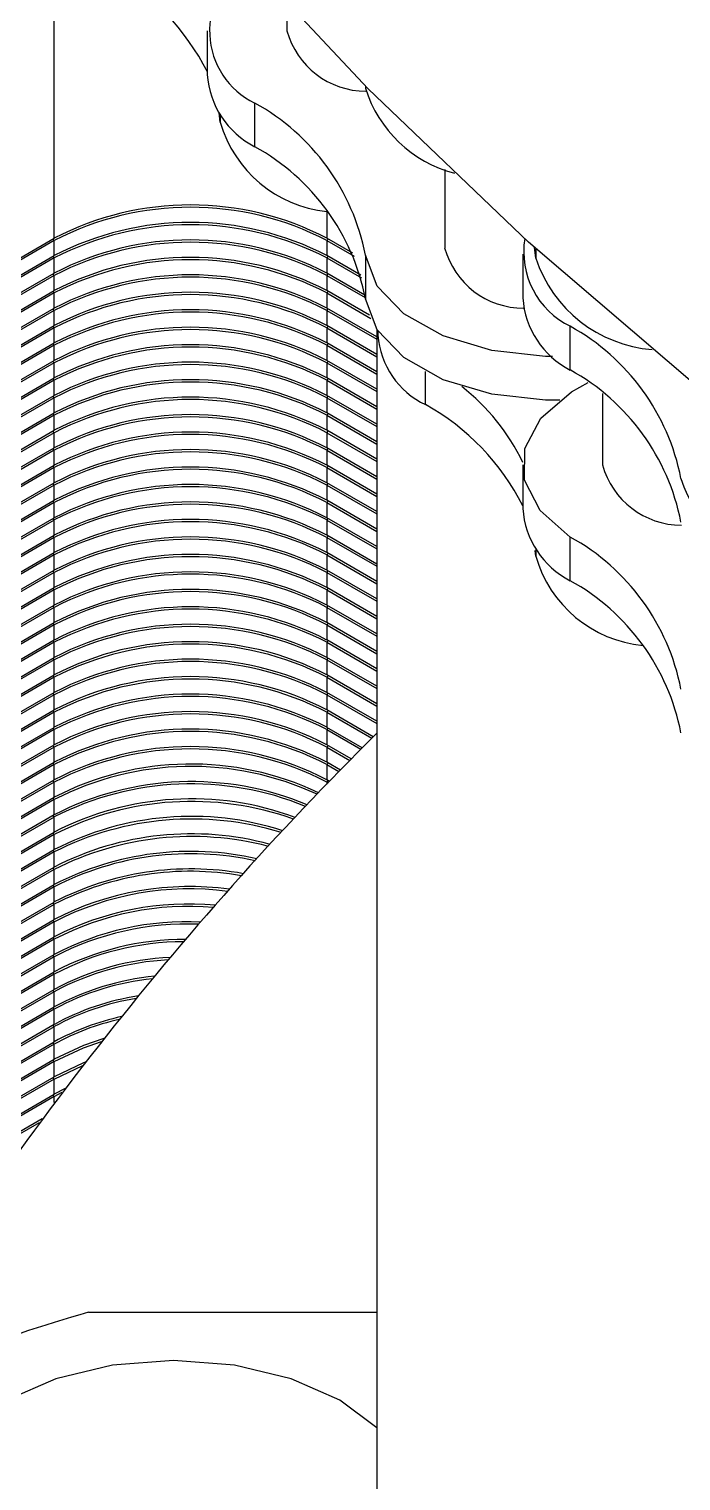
# Model space of a CAD drawing. Header units: millimetres. Extents: x 334 to 3694, y 0 to 2376.
# Drawn here: x 2519.59 to 2528.73, y 1164.72 to 1185.07 of the extents above; entities that cross this region are included whole.
import ezdxf

# ---------------------------------------------------------------- set-up
doc = ezdxf.new("R2010")
doc.units = ezdxf.units.MM
doc.header["$LTSCALE"] = 3
doc.layers.add('1_외형선', color=7, linetype='Continuous', lineweight=25)

msp = doc.modelspace()

# ---------------------------------------------------------------- linework, layer by layer
at = {"layer": '1_외형선'}
for p, q in [((2519.945, 1182.141), (2519.945, 1187.138)), ((2523.205, 1185.418), (2523.205, 1185.047)), ((2522.089, 1185.047), (2522.089, 1184.435)), ((2524.305, 1184.272), (2524.305, 1184.243)), ((2522.755, 1183.423), (2522.755, 1184.036)), ((2522.271, 1183.767), (2522.257, 1183.9)), ((2522.271, 1183.879), (2522.271, 1183.767)), ((2525.415, 1183.102), (2525.415, 1182.005)), ((2523.763, 1182.517), (2523.763, 1182.141)), ((2518.672, 1181.407), (2519.945, 1182.141)), ((2519.945, 1182.109), (2518.672, 1181.374)), ((2519.945, 1182.109), (2519.924, 1182.129)), ((2519.945, 1181.896), (2519.945, 1182.109)), ((2524.127, 1181.931), (2523.763, 1182.141)), ((2523.763, 1182.109), (2523.784, 1182.129)), ((2523.763, 1182.109), (2523.763, 1181.896)), ((2523.763, 1182.109), (2524.145, 1181.888)), ((2526.691, 1181.861), (2526.675, 1182.011)), ((2526.691, 1181.996), (2526.691, 1181.861)), ((2518.672, 1181.162), (2519.945, 1181.896)), ((2519.945, 1181.864), (2518.672, 1181.129)), ((2519.945, 1181.864), (2519.924, 1181.884)), ((2519.945, 1181.651), (2519.945, 1181.864)), ((2524.239, 1181.622), (2523.763, 1181.896)), ((2523.763, 1181.864), (2523.784, 1181.884)), ((2523.763, 1181.864), (2523.763, 1181.651)), ((2523.763, 1181.864), (2524.249, 1181.583)), ((2524.305, 1181.901), (2524.305, 1181.289)), ((2526.51, 1181.917), (2526.51, 1181.304)), ((2518.672, 1180.917), (2519.945, 1181.651)), ((2519.945, 1181.619), (2518.672, 1180.884)), ((2519.945, 1181.619), (2519.924, 1181.639)), ((2519.945, 1181.406), (2519.945, 1181.619)), ((2524.298, 1181.343), (2523.763, 1181.651)), ((2523.763, 1181.619), (2523.784, 1181.639)), ((2523.763, 1181.619), (2523.763, 1181.406)), ((2523.763, 1181.619), (2524.303, 1181.307)), ((2518.672, 1180.672), (2519.945, 1181.406)), ((2519.945, 1181.374), (2519.924, 1181.394)), ((2524.363, 1181.06), (2523.763, 1181.406)), ((2523.763, 1181.374), (2523.784, 1181.394)), ((2519.945, 1181.374), (2518.672, 1180.639)), ((2519.945, 1181.161), (2519.945, 1181.374)), ((2523.763, 1181.374), (2523.763, 1181.161)), ((2523.763, 1181.374), (2524.38, 1181.017)), ((2518.672, 1180.427), (2519.945, 1181.161)), ((2519.945, 1181.129), (2518.672, 1180.394)), ((2519.945, 1181.129), (2519.924, 1181.149)), ((2519.945, 1180.917), (2519.945, 1181.129)), ((2524.464, 1180.757), (2523.763, 1181.161)), ((2523.763, 1181.129), (2523.784, 1181.149)), ((2523.763, 1181.129), (2523.763, 1180.917)), ((2523.763, 1181.129), (2524.464, 1180.724)), ((2518.672, 1180.182), (2519.945, 1180.917)), ((2519.945, 1180.884), (2518.672, 1180.149)), ((2519.945, 1180.884), (2519.924, 1180.904)), ((2519.945, 1180.672), (2519.945, 1180.884)), ((2524.464, 1180.512), (2523.763, 1180.917)), ((2523.763, 1180.884), (2523.784, 1180.904)), ((2523.763, 1180.884), (2523.763, 1180.672)), ((2523.763, 1180.884), (2524.464, 1180.479)), ((2524.464, 1180.862), (2524.464, 1155.65)), ((2524.479, 1180.839), (2524.479, 1180.78)), ((2527.175, 1180.292), (2527.175, 1180.905)), ((2518.672, 1179.937), (2519.945, 1180.672)), ((2519.945, 1180.639), (2518.672, 1179.904)), ((2519.945, 1180.639), (2519.924, 1180.659)), ((2519.945, 1180.427), (2519.945, 1180.639)), ((2524.464, 1180.267), (2523.763, 1180.672)), ((2523.763, 1180.639), (2523.784, 1180.659)), ((2523.763, 1180.639), (2523.763, 1180.427)), ((2523.763, 1180.639), (2524.464, 1180.234)), ((2518.672, 1179.692), (2519.945, 1180.427)), ((2519.945, 1180.394), (2518.672, 1179.659)), ((2519.945, 1180.394), (2519.924, 1180.414)), ((2519.945, 1180.182), (2519.945, 1180.394)), ((2524.464, 1180.022), (2523.763, 1180.427)), ((2523.763, 1180.394), (2523.784, 1180.414)), ((2523.763, 1180.394), (2523.763, 1180.182)), ((2523.763, 1180.394), (2524.464, 1179.989)), ((2518.672, 1179.447), (2519.945, 1180.182)), ((2519.945, 1180.149), (2519.924, 1180.169)), ((2524.464, 1179.777), (2523.763, 1180.182)), ((2523.763, 1180.149), (2523.784, 1180.169)), ((2525.147, 1179.807), (2525.147, 1180.273)), ((2519.945, 1180.149), (2518.672, 1179.414)), ((2519.945, 1179.937), (2519.945, 1180.149)), ((2523.763, 1180.149), (2523.763, 1179.937)), ((2523.763, 1180.149), (2524.464, 1179.744)), ((2527.626, 1179.963), (2527.626, 1178.963)), ((2518.672, 1179.202), (2519.945, 1179.937)), ((2519.945, 1179.904), (2518.672, 1179.169)), ((2519.945, 1179.904), (2519.924, 1179.924)), ((2519.945, 1179.692), (2519.945, 1179.904)), ((2524.464, 1179.532), (2523.763, 1179.937)), ((2523.763, 1179.904), (2523.784, 1179.924)), ((2523.763, 1179.904), (2523.763, 1179.692)), ((2523.763, 1179.904), (2524.464, 1179.499)), ((2518.672, 1178.957), (2519.945, 1179.692)), ((2519.945, 1179.659), (2518.672, 1178.924)), ((2519.945, 1179.659), (2519.924, 1179.679)), ((2519.945, 1179.447), (2519.945, 1179.659)), ((2524.464, 1179.287), (2523.763, 1179.692)), ((2523.763, 1179.659), (2523.784, 1179.679)), ((2523.763, 1179.659), (2523.763, 1179.447)), ((2523.763, 1179.659), (2524.464, 1179.254)), ((2518.672, 1178.712), (2519.945, 1179.447)), ((2519.945, 1179.414), (2518.672, 1178.679)), ((2519.945, 1179.414), (2519.924, 1179.434)), ((2519.945, 1179.202), (2519.945, 1179.414)), ((2524.464, 1179.042), (2523.763, 1179.447)), ((2523.763, 1179.414), (2523.784, 1179.434)), ((2523.763, 1179.414), (2523.763, 1179.202)), ((2523.763, 1179.414), (2524.464, 1179.009)), ((2518.672, 1178.467), (2519.945, 1179.202)), ((2519.945, 1179.169), (2518.672, 1178.434)), ((2519.945, 1179.169), (2519.924, 1179.19)), ((2519.945, 1178.957), (2519.945, 1179.169)), ((2524.464, 1178.797), (2523.763, 1179.202)), ((2523.763, 1179.169), (2523.784, 1179.19)), ((2523.763, 1179.169), (2523.763, 1178.957)), ((2523.763, 1179.169), (2524.464, 1178.764)), ((2518.672, 1178.222), (2519.945, 1178.957)), ((2519.945, 1178.924), (2519.924, 1178.945)), ((2524.464, 1178.552), (2523.763, 1178.957)), ((2523.763, 1178.924), (2523.784, 1178.945)), ((2526.51, 1178.963), (2526.51, 1178.35)), ((2519.945, 1178.924), (2518.672, 1178.189)), ((2519.945, 1178.712), (2519.945, 1178.924)), ((2523.763, 1178.924), (2523.763, 1178.712)), ((2523.763, 1178.924), (2524.464, 1178.519)), ((2518.672, 1177.977), (2519.945, 1178.712)), ((2519.945, 1178.679), (2518.672, 1177.944)), ((2519.945, 1178.679), (2519.924, 1178.7)), ((2519.945, 1178.467), (2519.945, 1178.679)), ((2524.464, 1178.307), (2523.763, 1178.712)), ((2523.763, 1178.679), (2523.784, 1178.7)), ((2523.763, 1178.679), (2523.763, 1178.467)), ((2523.763, 1178.679), (2524.464, 1178.275)), ((2518.672, 1177.732), (2519.945, 1178.467)), ((2519.945, 1178.434), (2518.672, 1177.699)), ((2519.945, 1178.434), (2519.924, 1178.455)), ((2519.945, 1178.222), (2519.945, 1178.434)), ((2524.464, 1178.062), (2523.763, 1178.467)), ((2523.763, 1178.434), (2523.784, 1178.455)), ((2523.763, 1178.434), (2523.763, 1178.222)), ((2523.763, 1178.434), (2524.464, 1178.03)), ((2518.672, 1177.487), (2519.945, 1178.222)), ((2519.945, 1178.189), (2518.672, 1177.455)), ((2519.945, 1178.189), (2519.924, 1178.21)), ((2519.945, 1177.977), (2519.945, 1178.189)), ((2524.464, 1177.817), (2523.763, 1178.222)), ((2523.763, 1178.189), (2523.784, 1178.21)), ((2523.763, 1178.189), (2523.763, 1177.977)), ((2523.763, 1178.189), (2524.464, 1177.785)), ((2518.672, 1177.242), (2519.945, 1177.977)), ((2519.945, 1177.944), (2518.672, 1177.21)), ((2519.945, 1177.944), (2519.924, 1177.965)), ((2519.945, 1177.732), (2519.945, 1177.944)), ((2524.464, 1177.572), (2523.763, 1177.977)), ((2523.763, 1177.944), (2523.784, 1177.965)), ((2523.763, 1177.944), (2523.763, 1177.732)), ((2523.763, 1177.944), (2524.464, 1177.54)), ((2527.175, 1177.338), (2527.175, 1177.951)), ((2518.672, 1176.997), (2519.945, 1177.732)), ((2519.945, 1177.699), (2519.924, 1177.72)), ((2524.464, 1177.327), (2523.763, 1177.732)), ((2523.763, 1177.699), (2523.784, 1177.72)), ((2526.691, 1177.682), (2526.684, 1177.76)), ((2526.691, 1177.794), (2526.691, 1177.682)), ((2519.945, 1177.699), (2518.672, 1176.965)), ((2519.945, 1177.487), (2519.945, 1177.699)), ((2523.763, 1177.699), (2523.763, 1177.487)), ((2523.763, 1177.699), (2524.464, 1177.295)), ((2518.672, 1176.752), (2519.945, 1177.487)), ((2519.945, 1177.454), (2518.672, 1176.72)), ((2519.945, 1177.454), (2519.924, 1177.475)), ((2519.945, 1177.242), (2519.945, 1177.454)), ((2524.464, 1177.082), (2523.763, 1177.487)), ((2523.763, 1177.454), (2523.784, 1177.475)), ((2523.763, 1177.454), (2523.763, 1177.242)), ((2523.763, 1177.454), (2524.464, 1177.05)), ((2518.672, 1176.507), (2519.945, 1177.242)), ((2519.945, 1177.209), (2518.672, 1176.475)), ((2519.945, 1177.209), (2519.924, 1177.23)), ((2519.945, 1176.997), (2519.945, 1177.209)), ((2524.464, 1176.837), (2523.763, 1177.242)), ((2523.763, 1177.209), (2523.784, 1177.23)), ((2523.763, 1177.209), (2523.763, 1176.997)), ((2523.763, 1177.209), (2524.464, 1176.805)), ((2518.672, 1176.262), (2519.945, 1176.997)), ((2519.945, 1176.964), (2518.672, 1176.23)), ((2519.945, 1176.964), (2519.924, 1176.985)), ((2519.945, 1176.752), (2519.945, 1176.964)), ((2524.464, 1176.592), (2523.763, 1176.997)), ((2523.763, 1176.964), (2523.784, 1176.985)), ((2523.763, 1176.964), (2523.763, 1176.752)), ((2523.763, 1176.964), (2524.464, 1176.56)), ((2518.672, 1176.017), (2519.945, 1176.752)), ((2519.945, 1176.719), (2518.672, 1175.985)), ((2519.945, 1176.719), (2519.924, 1176.74)), ((2519.945, 1176.507), (2519.945, 1176.719)), ((2524.464, 1176.347), (2523.763, 1176.752)), ((2523.763, 1176.719), (2523.784, 1176.74)), ((2523.763, 1176.719), (2523.763, 1176.507)), ((2523.763, 1176.719), (2524.464, 1176.315)), ((2518.672, 1175.772), (2519.945, 1176.507)), ((2524.464, 1176.103), (2523.763, 1176.507)), ((2519.945, 1176.475), (2518.672, 1175.74)), ((2519.945, 1176.475), (2519.924, 1176.495)), ((2519.945, 1176.262), (2519.945, 1176.475)), ((2523.763, 1176.475), (2523.784, 1176.495)), ((2523.763, 1176.475), (2523.763, 1176.262)), ((2523.763, 1176.475), (2524.464, 1176.07)), ((2518.672, 1175.527), (2519.945, 1176.262)), ((2519.945, 1176.23), (2518.672, 1175.495)), ((2519.945, 1176.23), (2519.924, 1176.25)), ((2519.945, 1176.017), (2519.945, 1176.23)), ((2524.464, 1175.858), (2523.763, 1176.262)), ((2523.763, 1176.23), (2523.784, 1176.25)), ((2523.763, 1176.23), (2523.763, 1176.017)), ((2523.763, 1176.23), (2524.464, 1175.825)), ((2518.672, 1175.283), (2519.945, 1176.017)), ((2519.945, 1175.985), (2518.672, 1175.25)), ((2519.945, 1175.985), (2519.924, 1176.005)), ((2519.945, 1175.772), (2519.945, 1175.985)), ((2524.464, 1175.613), (2523.763, 1176.017)), ((2523.763, 1175.985), (2523.784, 1176.005)), ((2523.763, 1175.985), (2523.763, 1175.772)), ((2523.763, 1175.985), (2524.464, 1175.58)), ((2518.672, 1175.038), (2519.945, 1175.772)), ((2519.945, 1175.74), (2518.672, 1175.005)), ((2519.945, 1175.74), (2519.924, 1175.76)), ((2519.945, 1175.527), (2519.945, 1175.74)), ((2524.464, 1175.368), (2523.763, 1175.772)), ((2523.763, 1175.74), (2523.784, 1175.76)), ((2523.763, 1175.74), (2523.763, 1175.527)), ((2523.763, 1175.74), (2524.464, 1175.335)), ((2518.672, 1174.793), (2519.945, 1175.527)), ((2519.945, 1175.495), (2518.672, 1174.76)), ((2519.945, 1175.495), (2519.924, 1175.515)), ((2519.945, 1175.282), (2519.945, 1175.495)), ((2524.414, 1175.151), (2523.763, 1175.527)), ((2523.763, 1175.495), (2523.784, 1175.515)), ((2523.763, 1175.495), (2523.763, 1175.282)), ((2523.763, 1175.495), (2524.394, 1175.131)), ((2518.672, 1174.548), (2519.945, 1175.282)), ((2524.26, 1174.996), (2523.763, 1175.282)), ((2519.945, 1175.25), (2518.672, 1174.515)), ((2519.945, 1175.25), (2519.924, 1175.27)), ((2519.945, 1175.037), (2519.945, 1175.25)), ((2523.763, 1175.25), (2523.784, 1175.27)), ((2523.763, 1175.25), (2523.763, 1175.037)), ((2523.763, 1175.25), (2524.239, 1174.975)), ((2518.672, 1174.303), (2519.945, 1175.037)), ((2519.945, 1175.005), (2518.672, 1174.27)), ((2519.945, 1175.005), (2519.924, 1175.025)), ((2519.945, 1174.792), (2519.945, 1175.005)), ((2524.106, 1174.839), (2523.763, 1175.037)), ((2523.763, 1175.005), (2523.784, 1175.025)), ((2523.763, 1175.005), (2523.763, 1174.792)), ((2523.763, 1175.005), (2524.086, 1174.818)), ((2518.672, 1174.058), (2519.945, 1174.792)), ((2519.945, 1174.76), (2518.672, 1174.025)), ((2519.945, 1174.76), (2519.924, 1174.78)), ((2519.945, 1174.547), (2519.945, 1174.76)), ((2523.954, 1174.683), (2523.763, 1174.792)), ((2523.763, 1174.76), (2523.784, 1174.78)), ((2523.763, 1174.76), (2523.763, 1174.547)), ((2523.763, 1174.76), (2523.933, 1174.662)), ((2518.672, 1173.813), (2519.945, 1174.547)), ((2519.945, 1174.515), (2518.672, 1173.78)), ((2519.945, 1174.515), (2519.924, 1174.535)), ((2519.945, 1174.303), (2519.945, 1174.515)), ((2523.802, 1174.525), (2523.763, 1174.547)), ((2523.763, 1174.515), (2523.784, 1174.535)), ((2523.763, 1174.515), (2523.781, 1174.504)), ((2523.763, 1174.515), (2523.763, 1174.485)), ((2518.672, 1173.568), (2519.945, 1174.303)), ((2519.945, 1174.27), (2518.672, 1173.535)), ((2519.945, 1174.27), (2519.924, 1174.29)), ((2519.945, 1174.058), (2519.945, 1174.27)), ((2518.672, 1173.323), (2519.945, 1174.058)), ((2519.945, 1174.025), (2518.672, 1173.29)), ((2519.945, 1174.025), (2519.924, 1174.045)), ((2519.945, 1173.813), (2519.945, 1174.025)), ((2518.672, 1173.078), (2519.945, 1173.813)), ((2519.945, 1173.78), (2518.672, 1173.045)), ((2519.945, 1173.78), (2519.924, 1173.8)), ((2519.945, 1173.568), (2519.945, 1173.78)), ((2518.672, 1172.833), (2519.945, 1173.568)), ((2519.945, 1173.535), (2518.672, 1172.8)), ((2519.945, 1173.535), (2519.924, 1173.555)), ((2519.945, 1173.323), (2519.945, 1173.535)), ((2518.672, 1172.588), (2519.945, 1173.323)), ((2519.945, 1173.29), (2518.672, 1172.555)), ((2519.945, 1173.29), (2519.924, 1173.31)), ((2519.945, 1173.078), (2519.945, 1173.29)), ((2518.672, 1172.343), (2519.945, 1173.078)), ((2519.945, 1173.045), (2518.672, 1172.31)), ((2519.945, 1173.045), (2519.924, 1173.065)), ((2519.945, 1172.833), (2519.945, 1173.045)), ((2518.672, 1172.098), (2519.945, 1172.833)), ((2519.945, 1172.8), (2518.672, 1172.065)), ((2519.945, 1172.8), (2519.924, 1172.821)), ((2519.945, 1172.588), (2519.945, 1172.8)), ((2518.672, 1171.853), (2519.945, 1172.588)), ((2519.945, 1172.555), (2518.672, 1171.82)), ((2519.945, 1172.555), (2519.924, 1172.576)), ((2519.945, 1172.343), (2519.945, 1172.555)), ((2518.672, 1171.608), (2519.945, 1172.343)), ((2519.945, 1172.31), (2518.672, 1171.575)), ((2519.945, 1172.31), (2519.924, 1172.331)), ((2519.945, 1172.098), (2519.945, 1172.31)), ((2518.672, 1171.363), (2519.945, 1172.098)), ((2519.945, 1172.065), (2518.672, 1171.33)), ((2519.945, 1172.065), (2519.924, 1172.086)), ((2519.945, 1171.853), (2519.945, 1172.065)), ((2518.672, 1171.118), (2519.945, 1171.853)), ((2519.945, 1171.82), (2518.672, 1171.085)), ((2519.945, 1171.82), (2519.924, 1171.841)), ((2519.945, 1171.608), (2519.945, 1171.82)), ((2518.672, 1170.873), (2519.945, 1171.608)), ((2519.945, 1171.575), (2518.672, 1170.841)), ((2519.945, 1171.575), (2519.924, 1171.596)), ((2519.945, 1171.363), (2519.945, 1171.575)), ((2518.672, 1170.628), (2519.945, 1171.363)), ((2519.945, 1171.33), (2518.672, 1170.596)), ((2519.945, 1171.33), (2519.924, 1171.351)), ((2519.945, 1171.118), (2519.945, 1171.33)), ((2518.672, 1170.383), (2519.945, 1171.118)), ((2519.945, 1171.085), (2518.672, 1170.351)), ((2519.945, 1171.085), (2519.924, 1171.106)), ((2519.945, 1170.873), (2519.945, 1171.085)), ((2518.672, 1170.138), (2519.945, 1170.873)), ((2519.945, 1170.84), (2518.672, 1170.106)), ((2519.945, 1170.84), (2519.924, 1170.861)), ((2519.945, 1170.628), (2519.945, 1170.84)), ((2518.672, 1169.893), (2519.945, 1170.628)), ((2519.945, 1170.595), (2518.672, 1169.861)), ((2519.945, 1170.595), (2519.924, 1170.616)), ((2519.945, 1170.383), (2519.945, 1170.595)), ((2519.945, 1170.35), (2520.343, 1170.54)), ((2518.672, 1169.648), (2519.945, 1170.383)), ((2519.945, 1170.35), (2518.672, 1169.616)), ((2519.945, 1170.35), (2519.924, 1170.371)), ((2519.945, 1170.138), (2519.945, 1170.35)), ((2520.096, 1170.219), (2519.945, 1170.138)), ((2518.672, 1169.403), (2519.945, 1170.138)), ((2519.945, 1170.106), (2518.672, 1169.371)), ((2519.945, 1170.106), (2519.924, 1170.126)), ((2519.945, 1170.106), (2520.055, 1170.166)), ((2519.945, 1170.02), (2519.945, 1170.106)), ((2518.672, 1169.158), (2519.777, 1169.797)), ((2519.735, 1169.739), (2518.672, 1169.126)), ((2520.424, 1167.081), (2524.464, 1167.081))]:
    msp.add_line(p, q, dxfattribs=at)
at = {"layer": '1_외형선', "flags": 128}
for points in [[(2553.858, 1166.305), (2550.447, 1167.633), (2546.96, 1169.133), (2543.602, 1170.729), (2540.381, 1172.417), (2537.305, 1174.192), (2534.382, 1176.051), (2531.618, 1177.99), (2529.019, 1180.003), (2526.591, 1182.087), (2524.341, 1184.235), (2522.274, 1186.444), (2520.393, 1188.709), (2518.705, 1191.023), (2517.211, 1193.381), (2515.917, 1195.778), (2514.826, 1198.209), (2513.938, 1200.667), (2513.258, 1203.147), (2512.786, 1205.643), (2512.523, 1208.149), (2512.464, 1210.032)], [(2526.928, 1180.481), (2526.83, 1180.482), (2526.075, 1180.565), (2525.393, 1180.77), (2524.842, 1181.079), (2524.469, 1181.468), (2524.305, 1181.901)], [(2527.028, 1179.869), (2526.83, 1179.87), (2526.075, 1179.953), (2525.393, 1180.157), (2524.842, 1180.467), (2524.469, 1180.855), (2524.305, 1181.289)], [(2527.175, 1177.951), (2526.754, 1178.322), (2526.536, 1178.748), (2526.539, 1179.191), (2526.764, 1179.616), (2527.192, 1179.985), (2527.427, 1180.118)], [(2520.64, 1170.918), (2520.354, 1170.822), (2519.945, 1170.628)], [(2519.945, 1170.595), (2520.354, 1170.789), (2520.606, 1170.875)], [(2520.379, 1170.587), (2520.354, 1170.577), (2519.945, 1170.383)], [(2524.464, 1165.46), (2523.948, 1165.846), (2523.264, 1166.149), (2522.468, 1166.34), (2521.614, 1166.404), (2520.76, 1166.34), (2519.964, 1166.149), (2519.281, 1165.846), (2518.756, 1165.452), (2518.427, 1164.992), (2518.314, 1164.499), (2518.427, 1164.006), (2518.756, 1163.547), (2519.281, 1163.152), (2519.964, 1162.85), (2520.76, 1162.659), (2521.614, 1162.594), (2522.468, 1162.659), (2523.264, 1162.85), (2523.948, 1163.152), (2524.464, 1163.539)]]:
    msp.add_lwpolyline(points, dxfattribs=at)
at = {"layer": '1_외형선'}
for centre, radius, start, end in [((2519.086, 1182.955), 3.365, 26.798, 60.8058), ((2523.235, 1185.041), 1.114, 120.4769, 244.486), ((2524.314, 1185.352), 1.15, 195.3292, 269.8555), ((2523.312, 1184.515), 1.226, 183.7393, 242.9562), ((2526.001, 1184.767), 1.774, 197.1663, 255.3628), ((2521.245, 1181.309), 3.117, 10.9615, 61.0339), ((2523.943, 1184.247), 1.74, 196.0178, 264.0732), ((2521.245, 1180.696), 3.117, 10.9615, 61.0339), ((2521.854, 1178.457), 4.15, 62.6097, 117.3903), ((2521.854, 1178.424), 4.15, 62.6097, 117.3903), ((2521.854, 1178.212), 4.15, 62.6097, 117.3903), ((2521.854, 1178.179), 4.15, 62.6097, 117.3903), ((2521.854, 1177.967), 4.15, 62.6097, 117.3903), ((2521.854, 1177.934), 4.15, 62.6097, 117.3903), ((2526.524, 1182.309), 1.15, 195.3292, 269.8555), ((2527.687, 1181.951), 1.164, 170.8578, 243.9596), ((2521.854, 1177.722), 4.15, 62.6097, 117.3903), ((2521.854, 1177.689), 4.15, 62.6097, 117.3903), ((2528.474, 1182.451), 1.878, 198.3122, 265.3585), ((2521.854, 1177.477), 4.15, 62.6097, 117.3903), ((2521.854, 1177.444), 4.15, 62.6097, 117.3903), ((2521.854, 1177.232), 4.15, 62.6097, 117.3903), ((2521.854, 1177.199), 4.15, 62.6097, 117.3903), ((2527.733, 1181.384), 1.226, 183.7393, 242.9562), ((2521.854, 1176.987), 4.15, 62.6097, 117.3903), ((2521.854, 1176.954), 4.15, 62.6097, 117.3903), ((2521.854, 1176.742), 4.15, 62.6097, 117.3903), ((2521.854, 1176.709), 4.15, 62.6097, 117.3903), ((2525.648, 1180.867), 1.172, 184.2311, 244.7266), ((2525.666, 1178.178), 3.117, 10.9615, 61.0339), ((2521.854, 1176.497), 4.15, 62.6097, 117.3903), ((2521.854, 1176.464), 4.15, 62.6097, 117.3903), ((2521.854, 1176.252), 4.15, 62.6097, 117.3903), ((2521.854, 1176.219), 4.15, 62.6097, 117.3903), ((2525.666, 1177.566), 3.117, 10.9615, 61.0339), ((2521.854, 1176.007), 4.15, 62.6097, 117.3903), ((2521.854, 1175.974), 4.15, 62.6097, 117.3903), ((2523.767, 1177.665), 3.05, 25.9018, 51.7751), ((2521.854, 1175.762), 4.15, 62.6097, 117.3903), ((2521.854, 1175.729), 4.15, 62.6097, 117.3903), ((2523.506, 1176.87), 3.365, 26.798, 60.8058), ((2521.854, 1175.517), 4.15, 62.6097, 117.3903), ((2521.854, 1175.484), 4.15, 62.6097, 117.3903), ((2521.854, 1175.272), 4.15, 62.6097, 117.3903), ((2521.854, 1175.239), 4.15, 62.6097, 117.3903), ((2521.854, 1175.027), 4.15, 62.6097, 117.3903), ((2521.854, 1174.994), 4.15, 62.6097, 117.3903), ((2528.735, 1179.267), 1.15, 195.3292, 269.8555), ((2521.854, 1174.782), 4.15, 62.6097, 117.3903), ((2521.854, 1174.75), 4.15, 62.6097, 117.3903), ((2530.457, 1179.318), 1.815, 197.5414, 257.8378), ((2521.854, 1174.537), 4.15, 62.6097, 117.3903), ((2521.854, 1174.505), 4.15, 62.6097, 117.3903), ((2521.854, 1174.292), 4.15, 62.6097, 117.3903), ((2521.854, 1174.26), 4.15, 62.6097, 117.3903), ((2527.733, 1178.43), 1.226, 183.7393, 242.9562), ((2521.854, 1174.047), 4.15, 62.6097, 117.3903), ((2521.854, 1174.015), 4.15, 62.6097, 117.3903), ((2521.854, 1173.802), 4.15, 62.6097, 117.3903), ((2525.666, 1175.224), 3.117, 10.9615, 61.0339), ((2521.854, 1173.77), 4.15, 62.6097, 117.3903), ((2521.854, 1173.557), 4.15, 62.6097, 117.3903), ((2521.854, 1173.525), 4.15, 62.6097, 117.3903), ((2528.367, 1178.164), 1.744, 196.0544, 264.324), ((2521.854, 1173.312), 4.15, 62.6097, 117.3903), ((2521.854, 1173.28), 4.15, 62.6097, 117.3903), ((2525.666, 1174.611), 3.117, 10.9615, 61.0339), ((2521.854, 1173.067), 4.15, 62.6097, 117.3903), ((2521.854, 1173.035), 4.15, 62.6097, 117.3903), ((2521.854, 1172.822), 4.15, 62.6097, 117.3903), ((2521.854, 1172.79), 4.15, 62.6097, 117.3903), ((2521.854, 1172.578), 4.15, 62.6097, 117.3903), ((2521.854, 1172.545), 4.15, 62.6097, 117.3903), ((2521.854, 1172.333), 4.15, 62.6097, 117.3903), ((2521.854, 1172.3), 4.15, 62.6097, 117.3903), ((2521.854, 1172.088), 4.15, 62.6097, 117.3903), ((2521.854, 1172.055), 4.15, 62.6097, 117.3903), ((2521.854, 1171.843), 4.15, 62.6097, 117.3903), ((2521.854, 1171.81), 4.15, 62.6097, 117.3903), ((2521.854, 1171.598), 4.15, 62.6097, 117.3903), ((2521.854, 1171.565), 4.15, 62.6097, 117.3903), ((2521.854, 1171.353), 4.15, 62.6097, 117.3903), ((2521.854, 1171.32), 4.15, 62.6097, 117.3903), ((2557.609, 1141.793), 47.06, 134.7729, 149.099), ((2521.854, 1171.108), 4.15, 62.6097, 117.3903), ((2521.854, 1171.075), 4.15, 62.6097, 117.3903), ((2521.854, 1170.863), 4.15, 62.6097, 117.3903), ((2521.854, 1170.83), 4.15, 62.6097, 117.3903), ((2521.86, 1170.588), 4.179, 64.6683, 117.2717), ((2521.861, 1170.55), 4.184, 65.0303, 117.2524), ((2521.866, 1170.31), 4.211, 67.3493, 117.1407), ((2521.867, 1170.274), 4.215, 67.7014, 117.1255), ((2521.866, 1170.099), 4.181, 69.6443, 117.3592), ((2521.87, 1170.006), 4.237, 70.3092, 117.0276), ((2521.866, 1169.848), 4.186, 72.1773, 117.3206), ((2521.872, 1169.746), 4.251, 72.8734, 116.9565), ((2521.864, 1169.605), 4.184, 74.6884, 117.3009), ((2521.872, 1169.493), 4.258, 75.4112, 116.9109), ((2521.859, 1169.369), 4.174, 77.1937, 117.2998), ((2521.858, 1169.338), 4.172, 77.5281, 117.301), ((2521.852, 1169.14), 4.157, 79.7089, 117.3173), ((2521.851, 1169.11), 4.154, 80.0458, 117.3211), ((2521.843, 1168.918), 4.132, 82.2503, 117.3539), ((2521.839, 1168.908), 4.109, 82.5112, 117.4412), ((2521.817, 1168.782), 4.023, 84.5171, 117.7292), ((2521.826, 1168.698), 4.073, 85.0954, 117.5091), ((2521.8, 1168.581), 3.976, 87.1653, 117.8083), ((2521.811, 1168.496), 4.028, 87.7483, 117.5967), ((2521.769, 1168.432), 3.877, 89.7389, 118.0729), ((2521.766, 1168.408), 3.868, 90.1131, 118.0872), ((2521.745, 1168.25), 3.81, 92.6043, 118.189), ((2521.741, 1168.226), 3.801, 92.9976, 118.2061), ((2521.717, 1168.076), 3.734, 95.632, 118.3279), ((2521.682, 1168.154), 3.62, 95.7271, 118.6718), ((2521.651, 1168.014), 3.541, 98.5779, 118.7917), ((2521.645, 1167.994), 3.529, 99.0348, 118.8119), ((2521.61, 1167.864), 3.439, 102.1503, 118.9565), ((2521.604, 1167.844), 3.425, 102.6551, 118.981), ((2528.157, 1140.41), 27.769, 106.1678, 114.4474)]:
    msp.add_arc(centre, radius, start, end, dxfattribs=at)

doc.saveas('drawing.dxf')
